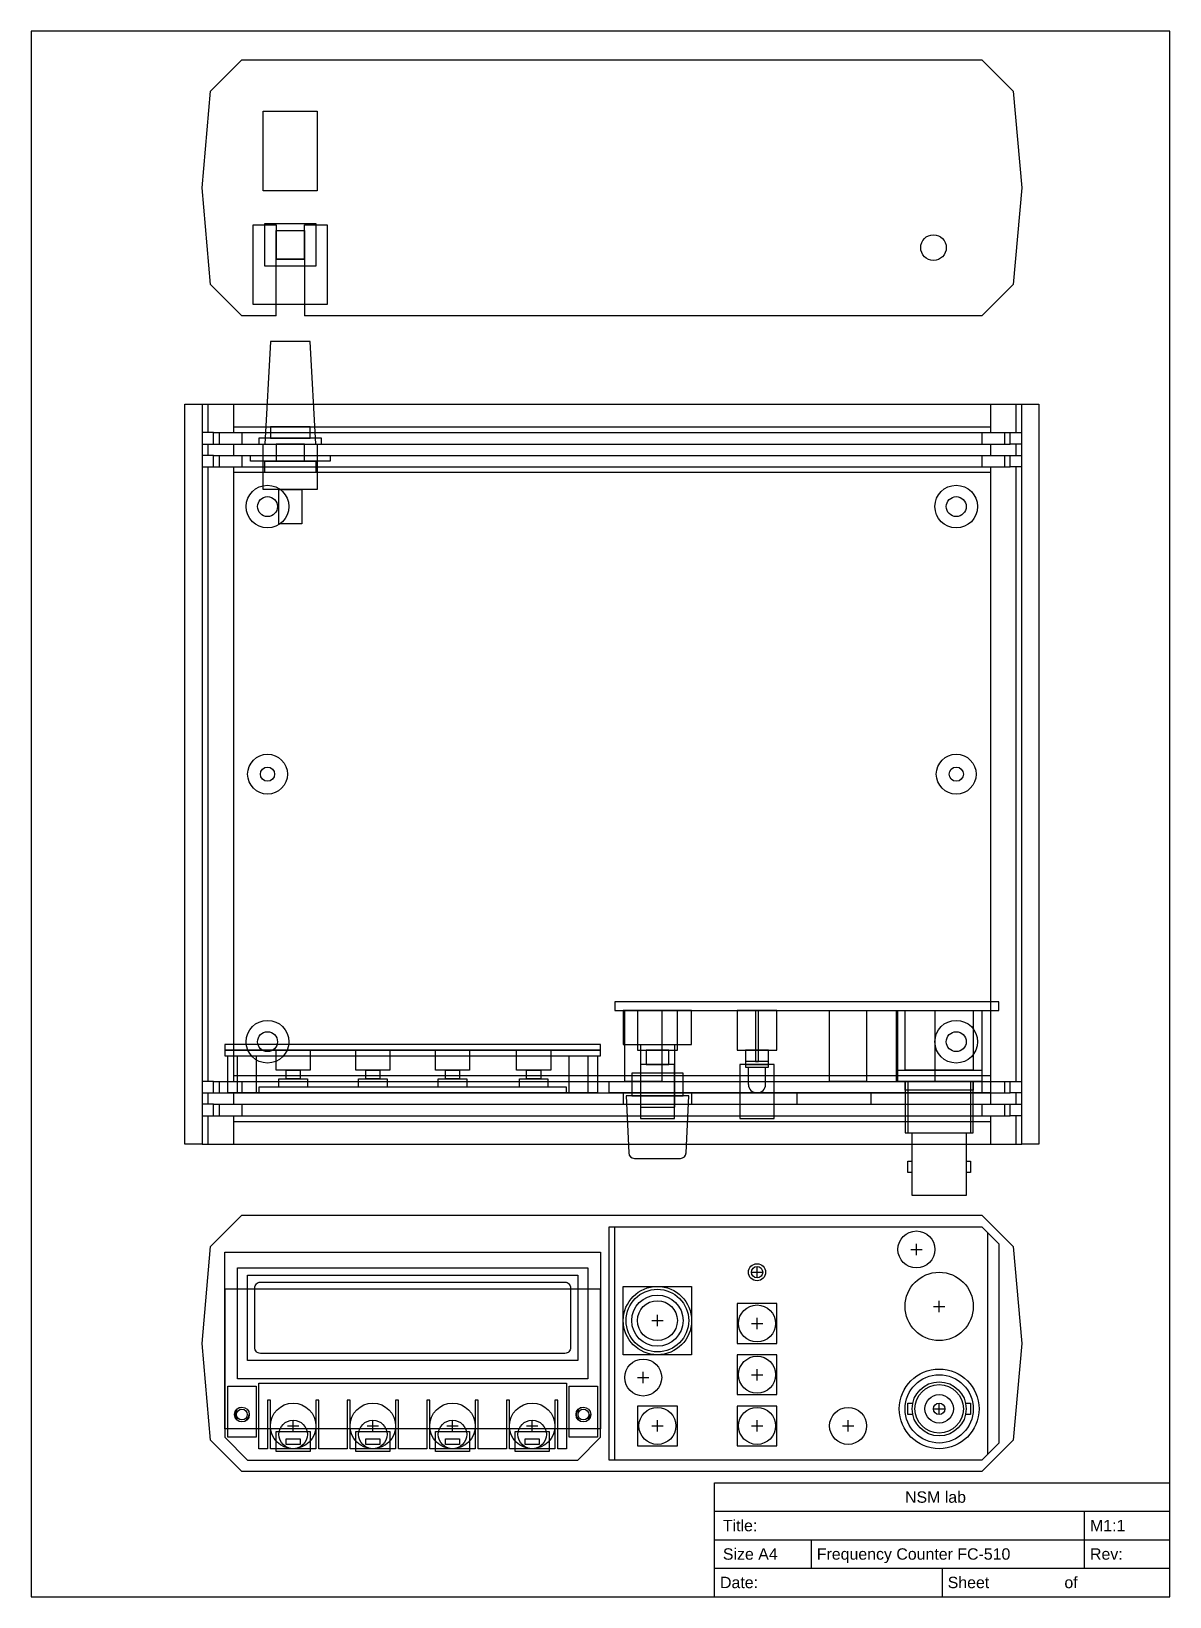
# Paper-space layout 'Layout1' of a CAD drawing. Extents: x 5 to 205, y 10 to 285.
# The model-space entities are those that its viewports show. They can reach past a viewport. Long polylines and large blocks are cut down to what shows.
import ezdxf

# ---------------------------------------------------------------- set-up
doc = ezdxf.new("R2010")
doc.units = 0
doc.header["$LTSCALE"] = 0.2
doc.layers.get('0').update_dxf_attribs({"linetype": 'CONTINUOUS'})
for name, color, linetype in [('Board', 32, 'CONTINUOUS'), ('BORDER', 7, 'CONTINUOUS'), ('Con', 31, 'CONTINUOUS'), ('DIM', 1, 'CONTINUOUS'), ('Led', 20, 'CONTINUOUS'), ('mDIN', 82, 'CONTINUOUS'), ('MT10T7-7', 3, 'CONTINUOUS'), ('Pan2', 9, 'CONTINUOUS'), ('R_Button', 150, 'CONTINUOUS'), ('R_Hld', 214, 'CONTINUOUS'), ('R_Var', 8, 'CONTINUOUS'), ('SW', 35, 'CONTINUOUS'), ('SW_Pow', 11, 'CONTINUOUS'), ('TITLE', 5, 'CONTINUOUS'), ('Trans', 251, 'CONTINUOUS')]:
    doc.layers.add(name, color=color, linetype=linetype)

msp = doc.modelspace()

# ---------------------------------------------------------------- linework, layer by layer
for p, q in [((35, 219.5), (179, 219.5)), ((36, 219.5), (36, 214.5)), ((40.5, 219.5), (40.5, 214.5)), ((173.5, 219.5), (173.5, 214.5)), ((178, 214.5), (178, 219.5)), ((37, 214.5), (35, 214.5)), ((37, 214.5), (177, 214.5)), ((37, 212.5), (37, 214.5)), ((38, 214.5), (38, 212.5)), ((40.5, 215.5), (173.5, 215.5)), ((42, 214.5), (42, 212.5)), ((172, 214.5), (172, 212.5)), ((176, 214.5), (176, 212.5)), ((177, 212.5), (177, 214.5)), ((177, 214.5), (179, 214.5)), ((35, 212.5), (37, 212.5)), ((36, 212.5), (36, 210.5)), ((37, 212.5), (177, 212.5)), ((40.5, 212.5), (40.5, 210.5)), ((173.5, 212.5), (173.5, 210.5)), ((179, 212.5), (177, 212.5)), ((178, 210.5), (178, 212.5)), ((37, 210.5), (35, 210.5)), ((37, 210.5), (177, 210.5)), ((37, 208.5), (37, 210.5)), ((38, 210.5), (38, 208.5)), ((42, 210.5), (42, 208.5)), ((172, 210.5), (172, 208.5)), ((176, 210.5), (176, 208.5)), ((177, 210.5), (179, 210.5)), ((177, 208.5), (177, 210.5)), ((35, 208.5), (37, 208.5)), ((36, 208.5), (36, 100.5)), ((37, 208.5), (177, 208.5)), ((40.5, 208.5), (40.5, 100.5)), ((173.5, 207.5), (40.5, 207.5)), ((173.5, 208.5), (173.5, 100.5)), ((179, 208.5), (177, 208.5)), ((178, 100.5), (178, 208.5)), ((37, 100.5), (35, 100.5)), ((37, 98.5), (37, 100.5)), ((37, 100.5), (177, 100.5)), ((38, 100.5), (38, 98.5)), ((173.5, 101.5), (40.5, 101.5)), ((42, 100.5), (42, 98.5)), ((172, 100.5), (172, 98.5)), ((176, 100.5), (176, 98.5)), ((177, 98.5), (177, 100.5)), ((177, 100.5), (179, 100.5)), ((35, 98.5), (37, 98.5)), ((37, 96.5), (35, 96.5)), ((36, 98.5), (36, 96.5)), ((37, 98.5), (177, 98.5)), ((37, 94.5), (37, 96.5)), ((37, 96.5), (177, 96.5)), ((38, 96.5), (38, 94.5)), ((40.5, 98.5), (40.5, 96.5)), ((42, 96.5), (42, 94.5)), ((109, 98.5), (109, 96.5)), ((121, 98.5), (121, 96.5)), ((139.5, 98.5), (139.5, 96.5)), ((152.5, 98.5), (152.5, 96.5)), ((172, 96.5), (172, 94.5)), ((173.5, 98.5), (173.5, 96.5)), ((176, 96.5), (176, 94.5)), ((179, 98.5), (177, 98.5)), ((177, 94.5), (177, 96.5)), ((177, 96.5), (179, 96.5)), ((178, 96.5), (178, 98.5)), ((35, 94.5), (37, 94.5)), ((36, 94.5), (36, 89.5)), ((37, 94.5), (177, 94.5)), ((40.5, 94.5), (40.5, 89.5)), ((40.5, 93.5), (173.5, 93.5)), ((173.5, 94.5), (173.5, 89.5)), ((179, 94.5), (177, 94.5)), ((178, 89.5), (178, 94.5)), ((35, 89.5), (179, 89.5))]:
    msp.add_line(p, q)
for points in [[(48, 235), (42, 235), (36.5, 240.5), (35, 257.5), (36.5, 274.5), (42, 280), (172, 280), (177.5, 274.5), (179, 257.5), (177.5, 240.5), (172, 235), (53, 235)], [(48, 235), (48, 250), (53, 250), (53, 235)]]:
    msp.add_lwpolyline(points)
for points in [[(45.75, 271), (55.25, 271), (55.25, 257), (45.75, 257)], [(32, 219.5), (35, 219.5), (35, 89.5), (32, 89.5)], [(179, 219.5), (182, 219.5), (182, 89.5), (179, 89.5)], [(35, 54.5), (36.5, 71.5), (42, 77), (172, 77), (177.5, 71.5), (179, 54.5), (177.5, 37.5), (172, 32), (42, 32), (36.5, 37.5)], [(43, 66.5), (101, 66.5), (101, 51.5), (43, 51.5)]]:
    msp.add_lwpolyline(points, close=True)
for centre, radius in [((163.5, 247), 2.25), ((46.5, 201.5), 3.75), ((167.5, 201.5), 3.75), ((46.5, 201.5), 1.75), ((167.5, 201.5), 1.75), ((46.5, 154.5), 3.5), ((167.5, 154.5), 3.5), ((46.5, 154.5), 1.25), ((167.5, 154.5), 1.25), ((46.5, 107.5), 3.75), ((167.5, 107.5), 3.75), ((46.5, 107.5), 1.75), ((167.5, 107.5), 1.75), ((132.5, 67), 1), ((164.5, 61), 6), ((115, 58.5), 6), ((132.5, 58), 3.25), ((132.5, 49), 3.25), ((164.5, 43), 6), ((51, 40), 4), ((65, 40), 4), ((79, 40), 4), ((93, 40), 4), ((115, 40), 3.25), ((132.5, 40), 3.25)]:
    msp.add_circle(centre, radius)
at = {"layer": 'Board'}
for points in [[(107.5, 113), (175, 113), (175, 114.5), (175, 114.5), (175, 114.5), (175, 114.5), (107.5, 114.5)], [(39, 106), (105, 106), (105, 107), (39, 107)], [(172, 34), (107.5, 34), (107.5, 75), (107.5, 75), (107.5, 75), (107.5, 75), (172, 75), (175, 72), (175, 37)], [(105, 38), (105, 64), (39, 64), (39, 38), (43, 34), (101, 34)]]:
    msp.add_lwpolyline(points, close=True, dxfattribs=at)
for centre in [(42, 42), (102, 42)]:
    msp.add_circle(centre, 1.3, dxfattribs=at)
at = {"layer": 'Con', "color": 5}
for p, q in [((159, 100.5), (159, 91.5)), ((170, 100.5), (170, 91.5))]:
    msp.add_line(p, q, dxfattribs=at)
at = {"layer": 'Con'}
for points in [[(157, 113), (172, 113), (172, 100.5), (157, 100.5)], [(158.5, 91.5), (170.5, 91.5), (170.5, 100.5), (158.5, 100.5)], [(159.75, 91.5), (169.25, 91.5), (169.25, 80.5), (159.75, 80.5)]]:
    msp.add_lwpolyline(points, close=True, dxfattribs=at)
for points in [[(159.75, 84.5), (159, 84.5), (159, 86.5), (159.75, 86.5)], [(169.25, 86.5), (170, 86.5), (170, 84.5), (169.25, 84.5)], [(159.86, 42), (159, 42), (159, 44), (159.86, 44)], [(169.14, 44), (170, 44), (170, 42), (169.14, 42)]]:
    msp.add_lwpolyline(points, dxfattribs=at)
for radius in [7, 4.75, 4.25, 2.5, 1]:
    msp.add_circle((164.5, 43), radius, dxfattribs=at)
at = {"layer": 'DIM'}
for p, q in [((160.5, 70), (160.5, 72)), ((159.5, 71), (161.5, 71)), ((131.5, 67), (133.5, 67)), ((132.5, 66), (132.5, 68)), ((163.5, 61), (165.5, 61)), ((164.5, 60), (164.5, 62)), ((114, 58.5), (116, 58.5)), ((115, 57.5), (115, 59.5)), ((131.5, 58), (133.5, 58)), ((132.5, 57), (132.5, 59)), ((112.5, 47.5), (112.5, 49.5)), ((132.5, 48), (132.5, 50)), ((111.5, 48.5), (113.5, 48.5)), ((131.5, 49), (133.5, 49)), ((164.5, 42), (164.5, 44)), ((164.5, 42), (164.5, 44)), ((163.5, 43), (165.5, 43)), ((163.5, 43), (165.5, 43)), ((50, 40), (52, 40)), ((51, 39), (51, 41)), ((64, 40), (66, 40)), ((65, 39), (65, 41)), ((78, 40), (80, 40)), ((79, 39), (79, 41)), ((92, 40), (94, 40)), ((93, 39), (93, 41)), ((114, 40), (116, 40)), ((115, 39), (115, 41)), ((131.5, 40), (133.5, 40)), ((132.5, 39), (132.5, 41)), ((147.5, 40), (149.5, 40)), ((148.5, 39), (148.5, 41))]:
    msp.add_line(p, q, dxfattribs=at)
at = {"layer": 'Led'}
for points in [[(132.25, 104), (132.75, 104), (132.75, 113), (132.25, 113)], [(130.5, 103), (134.5, 103), (134.5, 104), (130.5, 104)]]:
    msp.add_lwpolyline(points, close=True, dxfattribs=at)
for points in [[(131, 100), (131, 103)], [(134, 100), (134, 103)]]:
    msp.add_lwpolyline(points, dxfattribs=at)
msp.add_circle((132.5, 67), 1.5, dxfattribs=at)
msp.add_arc((132.5, 100), 1.5, 180, 0, dxfattribs=at)
at = {"layer": 'mDIN'}
for points in [[(158.5, 113), (170.5, 113), (170.5, 102.5), (158.5, 102.5)], [(157, 102.5), (172, 102.5), (172, 100.5), (157, 100.5)], [(158.5, 100.5), (170.5, 100.5), (170.5, 99), (158.5, 99)]]:
    msp.add_lwpolyline(points, close=True, dxfattribs=at)
at = {"layer": 'MT10T7-7'}
for points in [[(39, 105), (105, 105), (105, 106), (39, 106)], [(41.25, 105), (102.75, 105), (102.75, 98.5), (41.25, 98.5)], [(48, 106), (54, 106), (54, 102.5), (48, 102.5)], [(62, 106), (68, 106), (68, 102.5), (62, 102.5)], [(76, 106), (82, 106), (82, 102.5), (76, 102.5)], [(90.25, 106), (96.25, 106), (96.25, 102.5), (90.25, 102.5)], [(49.75, 102.5), (52.25, 102.5), (52.25, 101), (49.75, 101)], [(63.75, 102.5), (66.25, 102.5), (66.25, 101), (63.75, 101)], [(77.75, 102.5), (80.25, 102.5), (80.25, 101), (77.75, 101)], [(92, 102.5), (94.5, 102.5), (94.5, 101), (92, 101)], [(39, 70.5), (105, 70.5), (105, 39.5), (39, 39.5)], [(41.25, 67.75), (102.75, 67.75), (102.75, 48.25), (41.25, 48.25)], [(48, 39), (54, 39), (54, 35.5), (48, 35.5)], [(62, 39), (68, 39), (68, 35.5), (62, 35.5)], [(76, 39), (82, 39), (82, 35.5), (76, 35.5)], [(90, 39), (96, 39), (96, 35.5), (90, 35.5)], [(49.75, 37.75), (52.25, 37.75), (52.25, 36.75), (49.75, 36.75)], [(63.75, 37.75), (66.25, 37.75), (66.25, 36.75), (63.75, 36.75)], [(77.75, 37.75), (80.25, 37.75), (80.25, 36.75), (77.75, 36.75)], [(91.75, 37.75), (94.25, 37.75), (94.25, 36.75), (91.75, 36.75)]]:
    msp.add_lwpolyline(points, close=True, dxfattribs=at)
msp.add_lwpolyline([(45.25, 65.25), (98.75, 65.25, -0.414214), (99.75, 64.25), (99.75, 53.75, -0.414214), (98.75, 52.75), (45.25, 52.75, -0.414214), (44.25, 53.75), (44.25, 64.25, -0.414214)], format="xyb", close=True, dxfattribs=at)
for centre in [(42, 42), (102, 42)]:
    msp.add_circle(centre, 1.3, dxfattribs=at)
at = {"layer": 'Pan2'}
for points in [[(53, 251), (57, 251), (57, 237), (44, 237), (44, 251), (48, 251), (48, 245), (53, 245)], [(43.5, 210.5), (57.5, 210.5), (57.5, 209.5), (43.5, 209.5)], [(109.25, 113), (115.75, 113), (115.75, 100.5), (109.25, 100.5)], [(145.25, 113), (151.75, 113), (151.75, 100.5), (145.25, 100.5)], [(157.25, 113), (163.75, 113), (163.75, 100.5), (157.25, 100.5)], [(39.5, 105), (44.5, 105), (44.5, 98.5), (39.5, 98.5)], [(99.5, 105), (104.5, 105), (104.5, 98.5), (99.5, 98.5)], [(45, 98.5), (99, 98.5), (99, 99.5), (45, 99.5)], [(106.5, 100.5), (173.5, 100.5), (173.5, 98.5), (106.5, 98.5)], [(106.5, 75), (172, 75), (173, 74), (173, 35), (172, 34), (106.5, 34)], [(39.5, 47), (44.5, 47), (44.5, 38), (39.5, 38)], [(45, 36), (45, 47.5), (99, 47.5), (99, 36), (97.5, 36), (97.5, 44.5), (97, 44.5), (97, 36), (89, 36), (89, 44.5), (88.5, 44.5), (88.5, 36), (83.5, 36), (83.5, 44.5), (83, 44.5), (83, 36), (75, 36), (75, 44.5), (74.5, 44.5), (74.5, 36), (69.5, 36), (69.5, 44.5), (69, 44.5), (69, 36), (61, 36), (61, 44.5), (60.5, 44.5), (60.5, 36), (55.5, 36), (55.5, 44.5), (55, 44.5), (55, 36), (47, 36), (47, 44.5), (46.5, 44.5), (46.5, 36)], [(99.5, 47), (104.5, 47), (104.5, 38), (99.5, 38)]]:
    msp.add_lwpolyline(points, close=True, dxfattribs=at)
for centre, radius in [((132.5, 67), 1.5), ((164.5, 61), 6), ((115, 58.5), 4.5), ((132.5, 58), 3.25), ((132.5, 49), 3.25), ((164.5, 43), 6), ((42, 42), 0.95), ((102, 42), 0.95), ((115, 40), 3.25), ((132.5, 40), 3.25)]:
    msp.add_circle(centre, radius, dxfattribs=at)
at = {"layer": 'Pan2', "color": 5}
for centre in [(42, 42), (102, 42)]:
    msp.add_arc(centre, 1.25, 90, 0, dxfattribs=at)
at = {"layer": 'R_Button'}
for points in [[(119.5, 102), (110.5, 102), (110.5, 98), (119.5, 98)], [(118, 103.5), (112, 103.5), (112, 94), (118, 94)], [(135.5, 103.5), (129.5, 103.5), (129.5, 94), (135.5, 94)], [(48.5, 101), (53.5, 101), (53.5, 99.5), (48.5, 99.5)], [(62.5, 101), (67.5, 101), (67.5, 99.5), (62.5, 99.5)], [(76.5, 101), (81.5, 101), (81.5, 99.5), (76.5, 99.5)], [(90.75, 101), (95.75, 101), (95.75, 99.5), (90.75, 99.5)]]:
    msp.add_lwpolyline(points, close=True, dxfattribs=at)
msp.add_lwpolyline([(109.5, 98), (109.96, 87.95, 0.400971), (110.96, 87), (119.04, 87, 0.400971), (120.04, 87.95), (120.5, 98)], format="xyb", close=True, dxfattribs=at)
for centre, radius in [((115, 58.5), 5.5), ((51, 38.5), 2.5), ((65, 38.5), 2.5), ((79, 38.5), 2.5), ((93, 38.5), 2.5)]:
    msp.add_circle(centre, radius, dxfattribs=at)
at = {"layer": 'R_Hld'}
for centre in [(160.5, 71), (112.5, 48.5), (148.5, 40)]:
    msp.add_circle(centre, 3.25, dxfattribs=at)
at = {"layer": 'R_Var'}
for p, q in [((112, 107), (112, 96)), ((118, 107), (118, 96)), ((112, 96), (118, 96))]:
    msp.add_line(p, q, dxfattribs=at)
msp.add_lwpolyline([(109, 107), (121, 107), (121, 113), (109, 113)], close=True, dxfattribs=at)
msp.add_lwpolyline([(115, 52.5), (109, 52.5), (109, 64.5), (121, 64.5), (121, 52.5), (115, 52.5)], dxfattribs=at)
msp.add_circle((115, 58.5), 3.5, dxfattribs=at)
at = {"layer": 'SW'}
for points in [[(111.5, 106), (118.5, 106), (118.5, 113), (111.5, 113)], [(129, 106), (136, 106), (136, 113), (129, 113)], [(113, 103.5), (117, 103.5), (117, 106), (113, 106)], [(130.5, 103.5), (134.5, 103.5), (134.5, 106), (130.5, 106)], [(129, 54.5), (136, 54.5), (136, 61.5), (129, 61.5)], [(129, 45.5), (136, 45.5), (136, 52.5), (129, 52.5)], [(111.5, 36.5), (118.5, 36.5), (118.5, 43.5), (111.5, 43.5)], [(129, 36.5), (136, 36.5), (136, 43.5), (129, 43.5)]]:
    msp.add_lwpolyline(points, close=True, dxfattribs=at)
at = {"layer": 'SW_Pow'}
for points in [[(47, 213.5), (54, 213.5), (54, 215.5), (47, 215.5)], [(45, 212.5), (56, 212.5), (56, 213.5), (45, 213.5)], [(45.75, 212.5), (55.25, 212.5), (55.25, 204.5), (45.75, 204.5)], [(48.5, 204.5), (52.5, 204.5), (52.5, 198.5), (48.5, 198.5)]]:
    msp.add_lwpolyline(points, close=True, dxfattribs=at)
at = {"layer": 'Trans'}
for points in [[(46, 251.25), (55, 251.25), (55, 243.75), (46, 243.75)], [(48, 250), (53, 250), (53, 245), (48, 245)], [(46, 212.5), (55, 212.5), (54, 230.5), (47, 230.5)], [(48, 209.5), (53, 209.5), (53, 212.5), (48, 212.5)], [(46, 209.5), (55, 209.5), (55, 207.5), (46, 207.5)]]:
    msp.add_lwpolyline(points, close=True, dxfattribs=at)

psp = doc.layouts.get("Layout1")

# ---------------------------------------------------------------- linework, layer by layer
at = {"layer": 'BORDER'}
psp.add_lwpolyline([(5, 10), (205, 10), (205, 285), (5, 285)], close=True, dxfattribs=at)
at = {"layer": 'TITLE'}
for p, q in [((125, 10), (125, 30)), ((125, 30), (205, 30)), ((125, 25), (205, 25)), ((190, 25), (190, 20)), ((125, 20), (205, 20)), ((142, 20), (142, 15)), ((190, 20), (190, 15)), ((125, 15), (205, 15)), ((165, 15), (165, 10))]:
    psp.add_line(p, q, dxfattribs=at)

# ---------------------------------------------------------------- texts
at = {"layer": 'TITLE', "char_height": 2, "attachment_point": 1}
for s, insert, width in [('\\fArial|b0|i0|c0|p34;NSM\\fArial|b1|i0|c0|p34; \\fArial|b0|i0|c0|p34;lab', (158.5, 28.5), 22), ('\\fArial|b0|i0|c0|p34;Title:', (126.5, 23.5), 61.5), ('\\fArial|b0|i0|c0|p34;M1:1', (191, 23.5), 12), ('\\fArial|b0|i0|c0|p34;Size A4', (126.5, 18.5), 10.5), ('{\\fArial|b0|i0|c0|p34;Frequency Counter FC-510}', (143, 18.5), 45), ('\\fArial|b0|i0|c0|p34;Rev:', (191, 18.5), 12), ('\\fArial|b0|i0|c0|p34;Date:', (126, 13.5), 37), ('\\fArial|b0|i0|c0|p34;Sheet', (166, 13.5), 19), ('\\fArial|b0|i0|c0|p34;of', (186.5, 13.5), 16.5)]:
    psp.add_mtext(s, dxfattribs=dict(at, insert=insert, width=width))

# ---------------------------------------------------------------- viewports
at = {"layer": '0'}
psp.add_viewport(center=(105, 147.5), size=(200, 275), view_center_point=(105, 147.5), view_height=275, dxfattribs=at)

doc.saveas('drawing.dxf')
